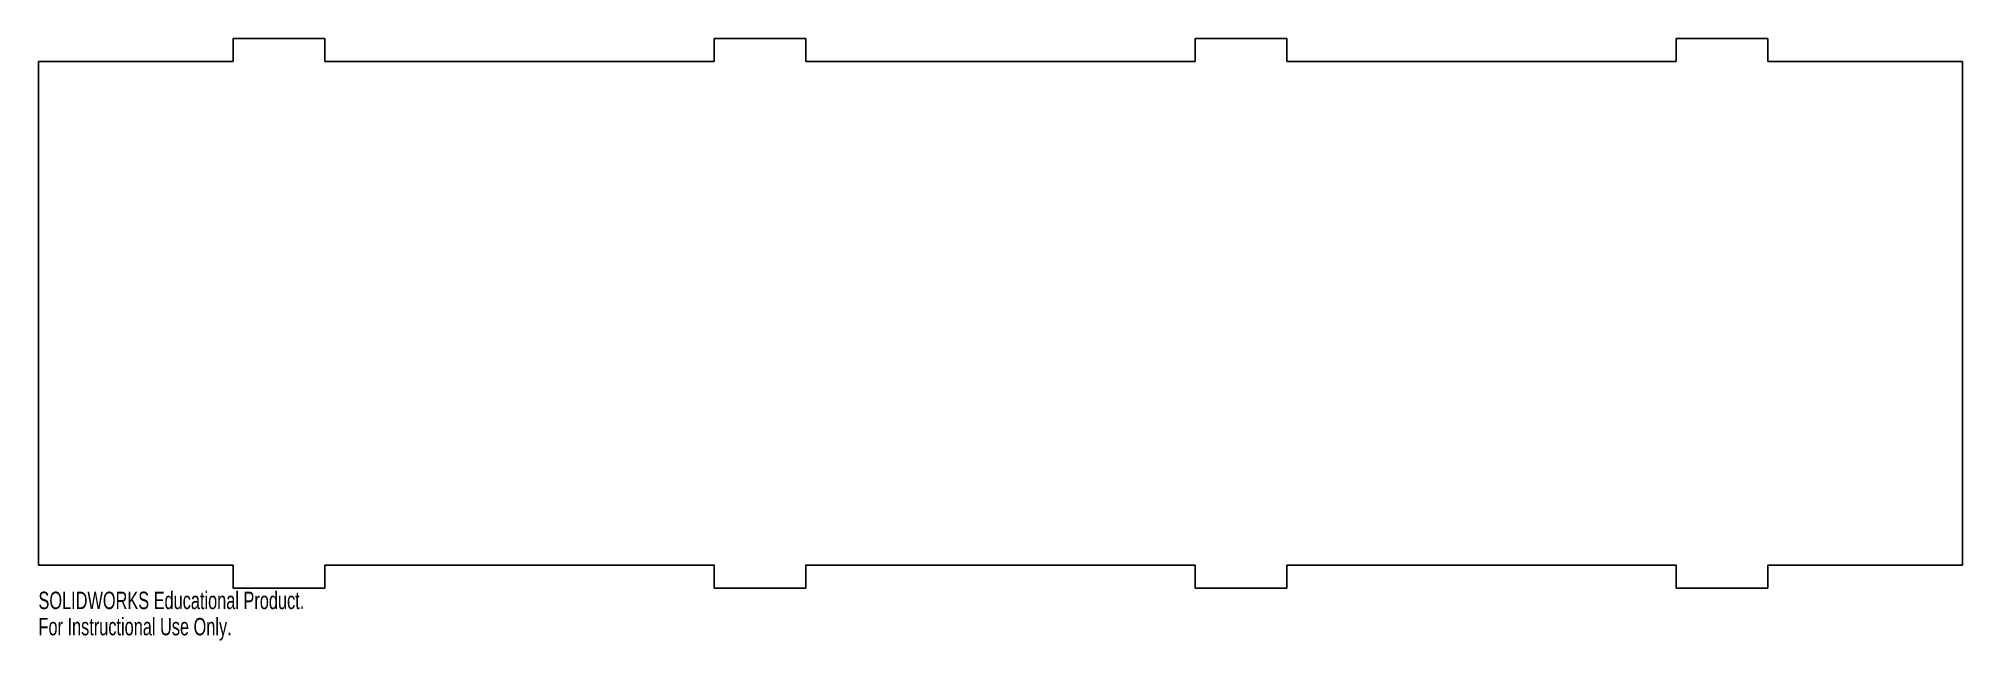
# Model space of a CAD drawing. Header units: inches. Extents: x -10.5 to 10.5, y -3.6 to 3.
import ezdxf

# ---------------------------------------------------------------- set-up
doc = ezdxf.new("R2010")
doc.units = ezdxf.units.IN
doc.header["$MEASUREMENT"] = 0
doc.styles.add('SLDTEXTSTYLE0', font='TXT', dxfattribs={"width": 0.7})

msp = doc.modelspace()

# ---------------------------------------------------------------- linework, layer by layer
at = {"color": 7, "linetype": 'Continuous', "lineweight": 25}
for p, q in [((-8.375, 3), (-8.375, 2.75)), ((-7.375, 3), (-8.375, 3)), ((-7.375, 2.75), (-7.375, 3)), ((-3.125, 3), (-3.125, 2.75)), ((-2.125, 3), (-3.125, 3)), ((-2.125, 2.75), (-2.125, 3)), ((2.125, 3), (2.125, 2.75)), ((3.125, 3), (2.125, 3)), ((3.125, 2.75), (3.125, 3)), ((7.375, 3), (7.375, 2.75)), ((8.375, 3), (7.375, 3)), ((8.375, 2.75), (8.375, 3)), ((-8.375, 2.75), (-10.5, 2.75)), ((-10.5, 2.75), (-10.5, -2.75)), ((-3.125, 2.75), (-7.375, 2.75)), ((2.125, 2.75), (-2.125, 2.75)), ((7.375, 2.75), (3.125, 2.75)), ((10.5, 2.75), (8.375, 2.75)), ((10.5, -2.75), (10.5, 2.75)), ((-8.375, -2.75), (-10.5, -2.75)), ((-8.375, -3), (-8.375, -2.75)), ((-3.125, -2.75), (-7.375, -2.75)), ((-7.375, -2.75), (-7.375, -3)), ((-3.125, -3), (-3.125, -2.75)), ((2.125, -2.75), (-2.125, -2.75)), ((-2.125, -2.75), (-2.125, -3)), ((2.125, -3), (2.125, -2.75)), ((7.375, -2.75), (3.125, -2.75)), ((3.125, -2.75), (3.125, -3)), ((7.375, -3), (7.375, -2.75)), ((10.5, -2.75), (8.375, -2.75)), ((8.375, -2.75), (8.375, -3)), ((-8.375, -3), (-7.375, -3)), ((-3.125, -3), (-2.125, -3)), ((2.125, -3), (3.125, -3)), ((7.375, -3), (8.375, -3))]:
    msp.add_line(p, q, dxfattribs=at)

# ---------------------------------------------------------------- texts
at = {"color": 7, "linetype": 'Continuous', "char_height": 0.1903, "attachment_point": 1, "style": 'SLDTEXTSTYLE0'}
for s, insert in [('SOLIDWORKS Educational Product.', (-10.5, -3.04)), ('For Instructional Use Only.', (-10.5, -3.326))]:
    msp.add_mtext(s, dxfattribs=dict(at, insert=insert))

doc.saveas('drawing.dxf')
